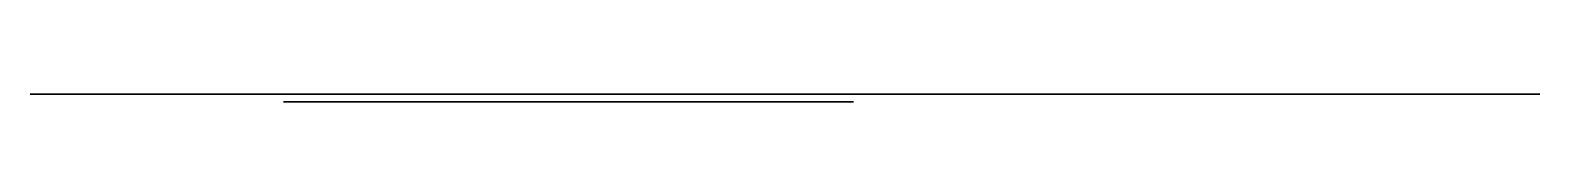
# Model space of a CAD drawing. Header units: millimetres. Extents: x 5303 to 17223, y -1540 to -1477.
import ezdxf

# ---------------------------------------------------------------- set-up
doc = ezdxf.new("R2010")
doc.units = ezdxf.units.MM
doc.layers.add('Стандарт', color=252, linetype='Continuous')

msp = doc.modelspace()

# ---------------------------------------------------------------- linework, layer by layer
at = {"layer": 'Стандарт', "extrusion": (0, -1, 6.12323e-17)}
for points, elevation in [([(7303, 4500), (5303, 4500), (5303, 2500), (7303, 2500)], 1477), ([(11803, 0), (7303, 0), (7303, 4500), (11803, 4500)], 1477), ([(7303, 0), (11803, 0), (11803, 4500), (7303, 4500)], 1540), ([(7303, 4260), (7360, 4260), (7360, 4500), (7303, 4500)], 1540), ([(12703, 0), (11803, 0), (11803, 2250), (12703, 2250)], 1477), ([(17223, 0), (12703, 0), (12703, 2250), (17223, 2250)], 1477)]:
    msp.add_lwpolyline(points, close=True, dxfattribs=dict(at, elevation=elevation))

doc.saveas('drawing.dxf')
